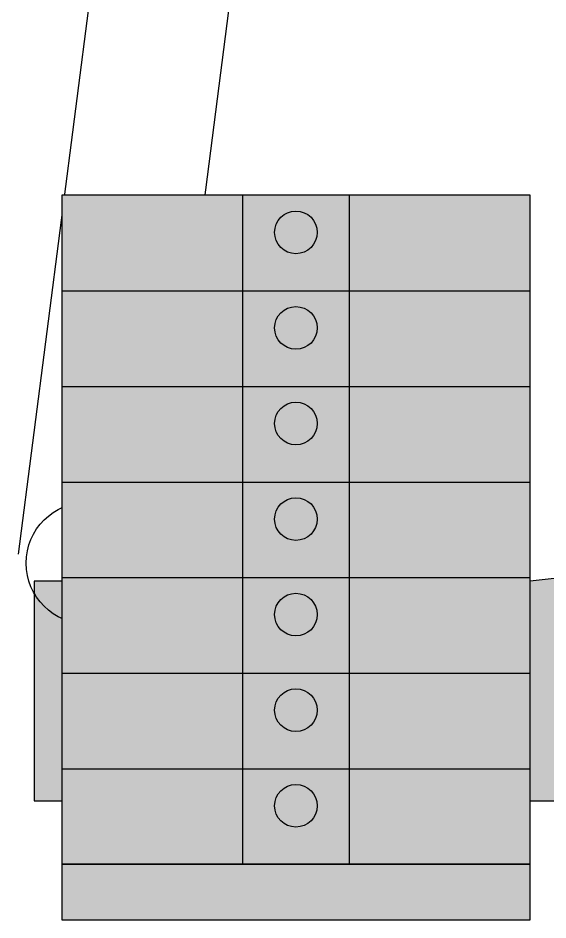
# Model space of a CAD drawing. Header units: millimetres. Extents: x -7081 to 12121, y -11735 to 22530.
# Drawn here: x -6914 to -4697, y 1550 to 5325 of the extents above; entities that cross this region are included whole.
import ezdxf

# ---------------------------------------------------------------- set-up
doc = ezdxf.new("R2010")
doc.units = ezdxf.units.MM
doc.layers.add('Кран SCC2600A', color=250, linetype='Continuous', lineweight=30)
doc.layers.add('Кран SCC2600A Штриховка', color=40, linetype='Continuous', lineweight=15)
doc.styles.get("Standard").update_dxf_attribs({"font": 'mipgost.ttf'})

# ---------------------------------------------------------------- blocks, each defined once
blk = doc.blocks.new('BLOCK-20160316.20382737')
at = {"color": 0, "linetype": 'ByBlock', "lineweight": -2, "ltscale": 20, "transparency": 16777216}
blk.add_wipeout([(-980, 200), (-980, -200), (980, -200), (980, 200)], dxfattribs=at)
at = {"layer": 'Кран SCC2600A Штриховка', "ltscale": 20, "transparency": 16777216}
h = blk.add_hatch(color=253, dxfattribs=at)
h.dxf.hatch_style = 1
h.paths.add_polyline_path([(-980, 200), (-980, -200.0000000000001), (-222.9174674131027, -200.0000000000001), (-222.9174674131027, 200)])
h.paths.add_polyline_path([(222.9174674131027, 200), (222.9174674131026, -200.0000000000001), (979.9999999999998, -200), (980, 200)])
h.paths.add_polyline_path([(-89.32515408264601, 45, 1), (89.3251540826459, 45, 1)])
h = blk.add_hatch(color=252, dxfattribs=at)
h.dxf.hatch_style = 1
h.paths.add_polyline_path([(-222.9174674131027, 200), (-222.9174674131027, -200), (222.9174674131027, -200), (222.9174674131027, 200)])
h.paths.add_polyline_path([(89.32515408264598, 45, -1), (-89.32515408264598, 45, -1)], flags=16)
at = {"color": 0, "linetype": 'ByBlock', "lineweight": -2, "ltscale": 20, "transparency": 16777216}
blk.add_lwpolyline([(980, 200), (-980, 200), (-980, -200), (980, -200)], close=True, dxfattribs=at)
for points in [[(-222.9174674131027, 200), (-222.9174674131027, -200)], [(222.9174674131027, 200), (222.9174674131027, -200)]]:
    blk.add_lwpolyline(points, dxfattribs=at)
blk.add_circle((0, 45), 89.32515408264598, dxfattribs=at)
blk = doc.blocks.new('BLOCK-20160316.20435121')
at = {"color": 0, "linetype": 'ByBlock', "lineweight": -2, "ltscale": 20, "transparency": 16777216}
blk.add_wipeout([(-6731.171457219254, 1550), (-4771.171457219254, 1550), (-4771.171457219254, 1782.9999999999986), (-6731.171457219254, 1782.9999999999986)], dxfattribs=at)
blk.add_wipeout([(1998.1763870320865, 1623.995132854281), (1998.1763870320865, 1664.4465449532145), (1627.5777072192545, 1664.4465449532145), (1627.5777072192545, 1715.0695604946532), (1988.0696295407997, 2214.156869953262), (1988.0696295407997, 2214.156869953262), (2015.6526192788124, 2264.4576751853465), (2030.0497224009405, 2319.9888893947827), (2030.3806409075542, 2377.3551061327335), (2016.6251410824016, 2433.048719361217), (1989.6242906651014, 2483.664392888555), (1951.0290325160977, 2526.1072766065045), (1903.1992391913845, 2557.782238333377), (1897.4073299469646, 2560.5596200820855), (1172.5294728098756, 2895.896550182336), (1165.1095342369272, 2897.1951161800025), (1165.1095342369272, 3220), (1165.1095342369272, 3220), (1158.0401842536398, 3261.4597450347637), (1137.631045585655, 3298.2341005881226), (1106.188566658052, 3326.167175721752), (1067.2660799844061, 3342.1022376505234), (1025.2622380286448, 3344.238455918675), (984.9239189761738, 3332.334415278835), (950.8097793172255, 3307.7353981670967), (931.7060706154548, 3282.648387173459), (761.6375960895712, 2988.668219418447), (761.6375960895712, 2967.8068786278036), (314.9759104460204, 3045.9772936163145), (-4068.2312678294684, 3045.9772936163145), (-4771.171457219254, 2968.4190132018703), (-6846.90612466578, 2968.4190132018703), (-6846.906124665779, 2048.6083723262136), (-4512.330429148205, 2048.6083723262136), (-1290.4093206885038, 1645.9407952014317), (-1290.409320688505, 1623.995132854281)], dxfattribs=at)
at = {"layer": 'Кран SCC2600A Штриховка', "ltscale": 20, "transparency": 16777216}
h = blk.add_hatch(color=256, dxfattribs=at)
h.dxf.hatch_style = 1
edge = h.paths.add_edge_path()
edge.add_line((-1290.409320688505, 1623.995132854281), (1998.176387032086, 1623.995132854281))
edge.add_line((1998.176387032086, 1623.995132854281), (1998.176387032086, 1664.446544953214))
edge.add_line((1998.176387032086, 1664.446544953214), (1627.577707219254, 1664.446544953214))
edge.add_line((1627.577707219254, 1664.446544953214), (1627.577707219254, 1715.069560494652))
edge.add_line((1627.577707219254, 1715.069560494652), (1988.069629540799, 2214.156869953261))
edge.add_arc((1800, 2350), 231.9990119300265, 324.1593310303183, 425.1741898081926)
edge.add_line((1897.407329946965, 2560.559620082085), (1172.529472809875, 2895.896550182336))
edge.add_line((1172.529472809875, 2895.896550182336), (1165.109534236927, 2897.195116180002))
edge.add_line((1165.109534236927, 2897.195116180002), (1165.109534236927, 3220))
edge.add_arc((1040, 3220), 125.1095342369269, 0, 149.9504801970128)
edge.add_line((931.7060706154543, 3282.64838717346), (761.6375960895712, 2988.668219418447))
edge.add_line((761.6375960895712, 2988.668219418447), (761.6375960895712, 2967.806878627804))
edge.add_line((761.6375960895712, 2967.806878627804), (314.9759104460209, 3045.977293616314))
edge.add_line((314.9759104460209, 3045.977293616314), (-4068.231267829468, 3045.977293616314))
edge.add_line((-4068.231267829468, 3045.977293616314), (-4771.171457219254, 2968.41901320187))
edge.add_line((-4771.171457219254, 2968.41901320187), (-6846.90612466578, 2968.41901320187))
edge.add_line((-6846.90612466578, 2968.41901320187), (-6846.906124665779, 2048.608372326213))
edge.add_line((-6846.906124665779, 2048.608372326213), (-4512.330429148205, 2048.608372326213))
edge.add_line((-4512.330429148205, 2048.608372326213), (-1290.409320688504, 1645.940795201432))
edge.add_line((-1290.409320688504, 1645.940795201432), (-1290.409320688505, 1623.995132854281))
at = {"color": 0, "linetype": 'ByBlock', "lineweight": -2, "ltscale": 20, "transparency": 16777216}
blk.add_lwpolyline([(-1290.409320688505, 1623.995132854281), (1998.176387032086, 1623.995132854281), (1998.176387032086, 1664.446544953214), (1627.577707219254, 1664.446544953214), (1627.577707219254, 1715.069560494652), (1988.069629540799, 2214.156869953261, 0.4717098761453287), (1897.407329946965, 2560.559620082085), (1172.529472809875, 2895.896550182336), (1165.109534236927, 2897.195116180002), (1165.109534236927, 3220, 0.76698375344022), (931.7060706154543, 3282.64838717346), (761.6375960895712, 2988.668219418447), (761.6375960895712, 2967.806878627804), (314.9759104460209, 3045.977293616314), (-4068.231267829468, 3045.977293616314), (-4771.171457219254, 2968.41901320187), (-6846.90612466578, 2968.41901320187), (-6846.906124665779, 2048.608372326213), (-4512.330429148205, 2048.608372326213), (-1290.409320688504, 1645.940795201432)], format="xyb", close=True, dxfattribs=at)
blk.add_circle((-6624.596835208001, 3043.659063619808), 255.3720437699383, dxfattribs=at)
blk.add_blockref('BLOCK-20160316.20382737', (-5751.171457219254, 1983), dxfattribs=at)
at = {"layer": 'Кран SCC2600A Штриховка', "ltscale": 20, "transparency": 16777216}
h = blk.add_hatch(color=256, dxfattribs=at)
h.dxf.hatch_style = 1
h.paths.add_polyline_path([(-4771.171457219254, 1783), (-6731.171457219254, 1783), (-6731.171457219254, 1550), (-4771.171457219254, 1550)])
at = {"color": 0, "linetype": 'ByBlock', "lineweight": -2, "ltscale": 20, "transparency": 16777216}
blk.add_lwpolyline([(-4771.171457219254, 1783), (-6731.171457219254, 1783), (-6731.171457219254, 1550), (-4771.171457219254, 1550)], close=True, dxfattribs=at)
blk.add_blockref('BLOCK-20160316.20382737', (-5751.171457219254, 2383), dxfattribs=at)
blk.add_blockref('BLOCK-20160316.20382737', (-5751.171457219254, 2783), dxfattribs=at)
blk.add_blockref('BLOCK-20160316.20382737', (-5751.171457219254, 3183), dxfattribs=at)
blk.add_blockref('BLOCK-20160316.20382737', (-5751.171457219254, 3583), dxfattribs=at)
blk.add_blockref('BLOCK-20160316.20382737', (-5751.171457219254, 3983), dxfattribs=at)
blk.add_blockref('BLOCK-20160316.20382737', (-5751.171457219254, 4383), dxfattribs=at)
blk = doc.blocks.new('BLOCK-20160316.20324211')
at = {"color": 0, "linetype": 'ByBlock', "lineweight": -2, "ltscale": 20, "transparency": 16777216}
blk.add_wipeout([(-4883.329109019222, -159.63741110838328), (-4883.329109019222, 154.80302858734194), (-4883.329109019222, 215.4923750883936), (-4883.329109019222, 215.4923750883936), (-4876.815939539953, 243.32111999884364), (-4858.629404555222, 265.3690306754979), (-4832.5473727534, 277.05611915147347), (-4803.987835596629, 275.954639534074), (-4778.883433979368, 262.29340095934003), (-4762.449077332675, 238.91023732466783), (-4757.912378722774, 215.4923750883936), (-4757.91237872277, 146.1126875644668), (-4637.703096212268, 146.11268756447043), (-4637.703096212268, 154.80302858756932), (-4620.0981899896005, 154.80302858756932), (-4620.0981899896005, 146.11268756447043), (1083.3900660270285, 146.1126875646096), (1083.3900660270285, 154.80302858756932), (1100.9949722496947, 154.80302858756932), (1100.9949722496947, 146.1126875646096), (4384.331813022463, 146.11268756469144), (4384.331813022463, 154.80302858756932), (4401.936719245131, 154.80302858756932), (4401.936719245131, 146.11268756470054), (4734.799230194278, 146.11268756470054), (4734.799230194278, 146.11268756470054), (4778.464169896772, 139.54934685536318), (4818.270116666834, 120.4393755778301), (4850.699125253629, 90.47166290958103), (4872.885204869247, 52.294676755894216), (4882.867607943244, 9.28239909756303), (4879.764115854147, -34.763857693928), (4863.849007099055, -75.95140088119297), (4836.528817278917, -110.64018334297452), (4800.218033168405, -135.7645013987776), (4758.12570670274, -149.10393366544577), (4734.799230194278, -150.9470700851798), (4401.936719245131, -150.9470700851798), (4401.936719245131, -159.6374111081559), (4384.331813022463, -159.6374111081559), (4384.33181302246, -150.94707008527803), (1100.9949722496947, -150.94707008535897), (1100.9949722496947, -159.6374111081559), (1083.3900660270285, -159.6374111081559), (1083.3900660270285, -150.94707008535897), (-4620.0981899896005, -150.94707008549904), (-4620.0981899896005, -159.6374111081559), (-4637.703096212268, -159.6374111081559), (-4637.703096212268, -150.94707008549904), (-4865.724202796557, -150.9470700855054), (-4865.724202796557, -159.63741110838328)], dxfattribs=at)
blk = doc.blocks.new('*U81')
at = {"color": 0, "linetype": 'ByBlock', "lineweight": -2, "ltscale": 20, "transparency": 16777216}
for p, q in [((-6150.432557954874, 9018.714374915424), (-6913.935530071452, 3080.862916736119)), ((-5571.755168227969, 8944.306668682799), (-6335.258140344549, 3006.455210503496))]:
    blk.add_line(p, q, dxfattribs=at)
at = {"linetype": 'ByBlock', "lineweight": -2}
for tag, p in [('МАРКА', (-4120.150712359697, 2367.326502506359)), ('МОДЕЛЬ', (-4120.150712359697, 2098.124957003543))]:
    blk.add_attdef(tag, p, '', height=150, dxfattribs=at)
at = {"color": 0, "linetype": 'ByBlock', "lineweight": -2, "ltscale": 20, "transparency": 16777216, "rotation": 320.1425354076202}
blk.add_blockref('BLOCK-20160316.20324211', (-2593.077557017207, 6256.293308914641), dxfattribs=at)
at = {"color": 0, "linetype": 'ByBlock', "lineweight": -2, "ltscale": 20, "transparency": 16777216}
blk.add_blockref('BLOCK-20160316.20435121', (0, 0), dxfattribs=at)

msp = doc.modelspace()

# ---------------------------------------------------------------- block references
at = {"layer": 'Кран SCC2600A'}
msp.add_blockref('*U81', (0, 0), dxfattribs=at)

doc.saveas('drawing.dxf')
